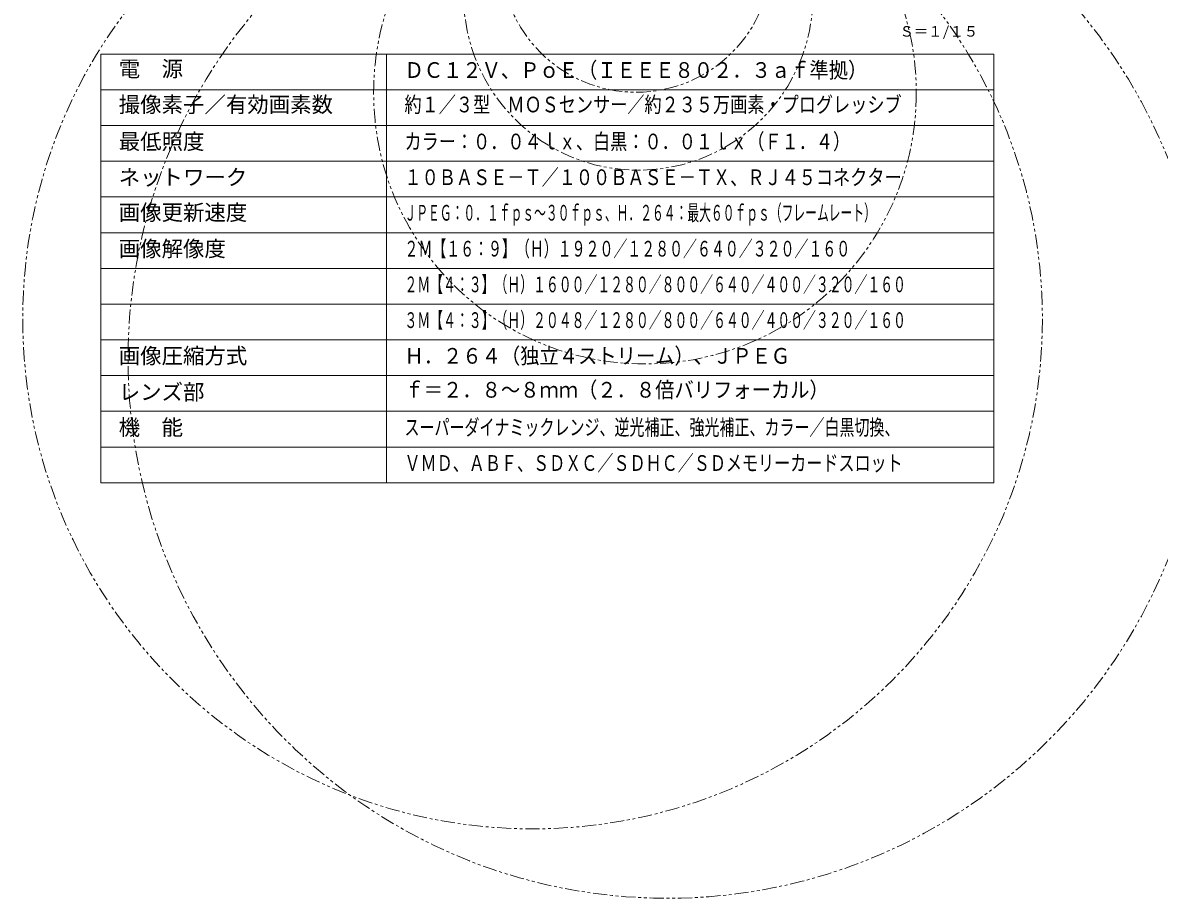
# Model space of a CAD drawing. Units: millimetres, scale not verified. Extents: x -114 to 188, y -115 to 323.
# Drawn here: x -73.4 to 85.7, y -114.7 to 7.9 of the extents above; entities that cross this region are included whole.
import ezdxf
from ezdxf.enums import TextEntityAlignment as Align

# ---------------------------------------------------------------- set-up
doc = ezdxf.new("R2010")
doc.units = ezdxf.units.MM
doc.header["$LTSCALE"] = 0.125
doc.linetypes.add('USER1', pattern=[31.75, 15.875, -3.175, 3.175, -3.175, 3.175, -3.175])
doc.layers.add('0-0_0', color=1, linetype='USER1', lineweight=18)
doc.layers.add('0-2_WAKU', color=1, linetype='Continuous', lineweight=18)
doc.layers.add('0-1_MOJI1', color=7, linetype='Continuous')
doc.layers.add('0-3_TOUROKU', color=7, linetype='Continuous')
doc.styles.add('ＭＳ ゴシック', font='')
doc.styles.get('ＭＳ ゴシック').set_extended_font_data('MS Gothic')

msp = doc.modelspace()

# ---------------------------------------------------------------- linework, layer by layer
at = {"layer": '0-0_0'}
for centre, radius in [((-2.0681, -33.5694), 71.3649), ((16.7853, -39.1736), 75.477), ((13.6659, -1.8881), 37.9809), ((12.7328, 11.6963), 24.446), ((12.4503, 17.1061), 18.9477)]:
    msp.add_circle(centre, radius, dxfattribs=at)
at = {"layer": '0-2_WAKU', "color": 4}
for p, q in [((-62.4976, 3.5033), (62.5024, 3.5033)), ((-62.4976, 3.5033), (-62.4976, -56.4967)), ((-22.4976, 3.5033), (-22.4976, -56.4967)), ((62.5024, 3.5033), (62.5024, -56.4967)), ((-62.4976, -56.4967), (62.5024, -56.4967))]:
    msp.add_line(p, q, dxfattribs=at)
at = {"layer": '0-2_WAKU'}
for p, q in [((-62.4976, -1.4967), (62.5024, -1.4967)), ((-62.4976, -6.4967), (62.5024, -6.4967)), ((-62.4976, -11.4967), (62.5024, -11.4967)), ((-62.4976, -16.4967), (62.5024, -16.4967)), ((-62.4976, -21.4967), (62.5024, -21.4967)), ((-62.4976, -26.4967), (62.5024, -26.4967)), ((-62.4976, -31.4967), (62.5024, -31.4967)), ((-62.4976, -36.4967), (62.5024, -36.4967)), ((62.5024, -41.4967), (-62.4976, -41.4967)), ((62.5024, -46.4967), (-62.4976, -46.4967)), ((62.5024, -51.4967), (-62.4976, -51.4967))]:
    msp.add_line(p, q, dxfattribs=at)

# ---------------------------------------------------------------- texts
at = {"layer": '0-1_MOJI1', "style": 'ＭＳ ゴシック'}
for s, p in [('電\u3000源', (-59.9976, -0.3223)), ('撮像素子／有効画素数', (-59.9976, -5.3223)), ('最低照度', (-59.9976, -10.4967)), ('ネットワーク', (-59.9976, -15.4967)), ('画像更新速度', (-59.9976, -20.4222)), ('画像解像度', (-59.9976, -25.4967)), ('画像圧縮方式', (-59.9976, -40.4967)), ('レンズ部', (-59.9976, -45.551)), ('機\u3000能', (-59.9976, -50.4967))]:
    msp.add_text(s, height=2.199, dxfattribs=at).set_placement(p, align=Align.BOTTOM_LEFT)
for s, width, p in [('ＤＣ１２Ｖ、ＰｏＥ（ＩＥＥＥ８０２．３ａｆ準拠）', 0.9, (-19.9976, -0.4967)), ('約１／３型\u3000ＭＯＳセンサー／約２３５万画素・プログレッシブ', 0.8, (-19.9976, -5.3223)), ('カラー：０．０４ｌｘ、白黒：０．０１ｌｘ（Ｆ１．４）', 0.8, (-19.9976, -10.4967)), ('１０ＢＡＳＥ－Ｔ／１００ＢＡＳＥ－ＴＸ、ＲＪ４５コネクター', 0.8, (-19.9976, -15.4967)), ('ＪＰＥＧ：０．１ｆｐｓ～３０ｆｐｓ、Ｈ．２６４：最大６０ｆｐｓ（フレームレート）', 0.55, (-19.9976, -20.4699)), ('２Ｍ【１６：９】（Ｈ）１９２０／１２８０／６４０／３２０／１６０', 0.65, (-19.9976, -25.4967)), ('２Ｍ【４：３】（Ｈ）１６００／１２８０／８００／６４０／４００／３２０／１６０', 0.6, (-19.9976, -30.4967)), ('３Ｍ【４：３】（Ｈ）２０４８／１２８０／８００／６４０／４００／３２０／１６０', 0.6, (-19.9976, -35.4967)), ('Ｈ．２６４（独立４ストリーム）、ＪＰＥＧ', 0.9, (-19.9976, -40.4967)), ('ｆ＝２．８～８ｍｍ（２．８倍バリフォーカル）', 0.9, (-19.9976, -45.2482)), ('スーパーダイナミックレンジ、逆光補正、強光補正、カラー／白黒切換、', 0.7, (-19.9976, -50.4967)), ('ＶＭＤ、ＡＢＦ、ＳＤＸＣ／ＳＤＨＣ／ＳＤメモリーカードスロット', 0.75, (-19.9976, -55.4967))]:
    msp.add_text(s, height=2.199, dxfattribs=dict(at, width=width)).set_placement(p, align=Align.BOTTOM_LEFT)
at = {"layer": '0-3_TOUROKU', "style": 'ＭＳ ゴシック'}
msp.add_text('Ｓ＝１/１５', height=1.466, dxfattribs=at).set_placement((49.3024, 5.5033), align=Align.BOTTOM_LEFT)

doc.saveas('drawing.dxf')
